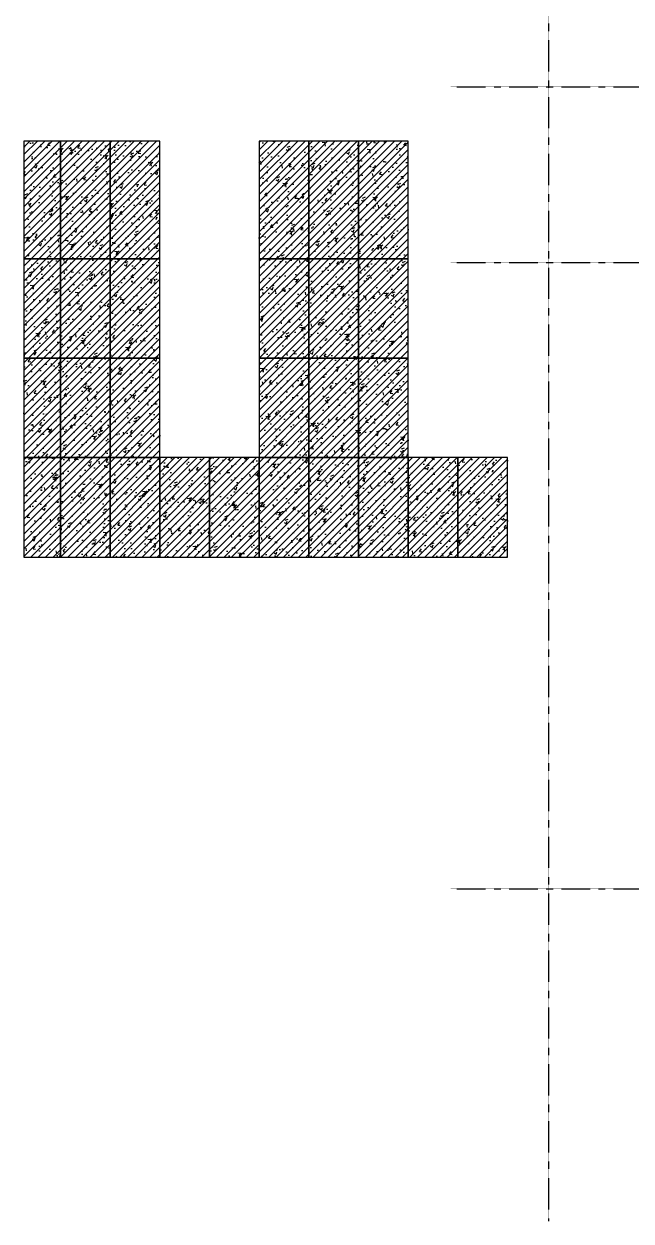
# Model space of a CAD drawing. Header units: millimetres. Extents: x -4391136 to -1798569, y -886572 to -291056.
# Drawn here: x -2417592 to -2399261, y -359411 to -323287 of the extents above; entities that cross this region are included whole.
import ezdxf

# ---------------------------------------------------------------- set-up
doc = ezdxf.new("R2010")
doc.units = ezdxf.units.MM
doc.linetypes.add('Xref-C-1-PP17-AR-2214-01-B$0$DPA_Grid _ Level 100', pattern=[10, 5.5, -1.6, 1.3, -1.6])
doc.layers.add('000 - 0_HIDE_OBJ_FRAMING_DEF_DIMS', color=7, linetype='Continuous', plot=False)
for name, color, linetype in [('000 - CONCRETE_COL_HATCH_', 7, 'Continuous'), ('000 - CONCRETE_PRECAST_MAIN_COLOR_1', 7, 'Continuous'), ('_PP-Dim', 7, 'Continuous')]:
    doc.layers.add(name, color=color, linetype=linetype)

# ---------------------------------------------------------------- blocks, each defined once
blk = doc.blocks.new('W-1-PP17-ENT2_REV00_20260526-152612_EX_LOPF-1')
at = {"layer": '000 - 0_HIDE_OBJ_FRAMING_DEF_DIMS', "color": 7, "linetype": 'Xref-C-1-PP17-AR-2214-01-B$0$DPA_Grid _ Level 100'}
for p, q in [((-26525, 12055), (-26525, -34224)), ((-29476, 0), (7016, 0)), ((-29476, -5300), (7016, -5300)), ((-29476, -24200), (7016, -24200))]:
    blk.add_line(p, q, dxfattribs=at)

msp = doc.modelspace()

# ---------------------------------------------------------------- linework, layer by layer
at = {"layer": '000 - CONCRETE_PRECAST_MAIN_COLOR_1', "color": 7}
for points in [[(-2416487.1, -326823.9), (-2417591.6, -326823.9), (-2417591.6, -330373.9), (-2416487.1, -330373.9)], [(-2414987.1, -326823.9), (-2416487.1, -326823.9), (-2416487.1, -330373.9), (-2414987.1, -330373.9)], [(-2413487.1, -326823.9), (-2414987.1, -326823.9), (-2414987.1, -330373.9), (-2413487.1, -330373.9)], [(-2408987.1, -326823.9), (-2410487.1, -326823.9), (-2410487.1, -330373.9), (-2408987.1, -330373.9)], [(-2407487.1, -326823.9), (-2408987.1, -326823.9), (-2408987.1, -330373.9), (-2407487.1, -330373.9)], [(-2405987.1, -326823.9), (-2407487.1, -326823.9), (-2407487.1, -330373.9), (-2405987.1, -330373.9)], [(-2416487.1, -330373.9), (-2417591.6, -330373.9), (-2417591.6, -333373.9), (-2416487.1, -333373.9)], [(-2414987.1, -330373.9), (-2416487.1, -330373.9), (-2416487.1, -333373.9), (-2414987.1, -333373.9)], [(-2413487.1, -330373.9), (-2414987.1, -330373.9), (-2414987.1, -333373.9), (-2413487.1, -333373.9)], [(-2408987.1, -330373.9), (-2410487.1, -330373.9), (-2410487.1, -333373.9), (-2408987.1, -333373.9)], [(-2407487.1, -330373.9), (-2408987.1, -330373.9), (-2408987.1, -333373.9), (-2407487.1, -333373.9)], [(-2405987.1, -330373.9), (-2407487.1, -330373.9), (-2407487.1, -333373.9), (-2405987.1, -333373.9)], [(-2416487.1, -333373.9), (-2417591.6, -333373.9), (-2417591.6, -336373.9), (-2416487.1, -336373.9)], [(-2414987.1, -333373.9), (-2416487.1, -333373.9), (-2416487.1, -336373.9), (-2414987.1, -336373.9)], [(-2413487.1, -333373.9), (-2414987.1, -333373.9), (-2414987.1, -336373.9), (-2413487.1, -336373.9)], [(-2408987.1, -333373.9), (-2410487.1, -333373.9), (-2410487.1, -336373.9), (-2408987.1, -336373.9)], [(-2407487.1, -333373.9), (-2408987.1, -333373.9), (-2408987.1, -336373.9), (-2407487.1, -336373.9)], [(-2405987.1, -333373.9), (-2407487.1, -333373.9), (-2407487.1, -336373.9), (-2405987.1, -336373.9)], [(-2416487.1, -336373.9), (-2417591.6, -336373.9), (-2417591.6, -339373.9), (-2416487.1, -339373.9)], [(-2414987.1, -336373.9), (-2416487.1, -336373.9), (-2416487.1, -339373.9), (-2414987.1, -339373.9)], [(-2413487.1, -336373.9), (-2414987.1, -336373.9), (-2414987.1, -339373.9), (-2413487.1, -339373.9)], [(-2411987.1, -336373.9), (-2413487.1, -336373.9), (-2413487.1, -339373.9), (-2411987.1, -339373.9)], [(-2410487.1, -336373.9), (-2411987.1, -336373.9), (-2411987.1, -339373.9), (-2410487.1, -339373.9)], [(-2408987.1, -336373.9), (-2410487.1, -336373.9), (-2410487.1, -339373.9), (-2408987.1, -339373.9)], [(-2407487.1, -336373.9), (-2408987.1, -336373.9), (-2408987.1, -339373.9), (-2407487.1, -339373.9)], [(-2405987.1, -336373.9), (-2407487.1, -336373.9), (-2407487.1, -339373.9), (-2405987.1, -339373.9)]]:
    msp.add_lwpolyline(points, close=True, dxfattribs=at)

# ---------------------------------------------------------------- block references
at = {"layer": '_PP-Dim', "color": 7}
msp.add_blockref('W-1-PP17-ENT2_REV00_20260526-152612_EX_LOPF-1', (-2375230.6, -325186.9), dxfattribs=at)

# ---------------------------------------------------------------- next in the draw order: hatches: boundary and pattern name
at = {"layer": '000 - CONCRETE_COL_HATCH_'}
h = msp.add_hatch(dxfattribs=at)
h.set_pattern_fill('AR-CONC', scale=0.1)
h.set_pattern_definition([(50, (-118761528.65, -24848947.3), (910.923345, -79.6954277), [95.25, -1047.75]), (355, (-118761528.65, -24848947.3), (-176.217107, 955.284226), [76.2, -838.202921]), (100.4514447, (-118761452.7, -24848954), (734.7062355, 875.5887596), [80.950044, -890.451223]), (46.1842, (-118761528.7, -24848693.3), (1355.395204, -210.21164), [142.875, -1571.625]), (96.6355576, (-118761415.7, -24848710.9), (1187.02067, 1237.130623), [121.425116, -1335.67804]), (351.1841512, (-118761528.7, -24848693.3), (1187.02067, 1237.130623), [114.299835, -1257.29866]), (21, (-118761401.65, -24848756.8), (758.0719563, -511.325991), [95.25, -1047.75]), (326, (-118761401.65, -24848756.8), (309.010142, 920.9398306), [76.2, -838.2]), (71.451445, (-118761338.5, -24848799.4), (1067.0820964, 409.6138444), [80.950044, -890.449688]), (37.5, (-118761528.65, -24848947.33), (15.44301625, 422.7751944), [0, -828.04, 0, -850.9, 0, -841.375]), (7.5, (-118761528.65, -24848947.33), (334.0983126, 500.9028741), [0, -485.14, 0, -808.99, 0, -320.675]), (327.5, (-118761811.86, -24848947.33), (677.9529758, -28.64372), [0, -317.5, 0, -990.6, 0, -1314.45]), (317.5, (-118761938.86, -24848947.33), (740.645907, 127.1324552), [0, -412.75, 0, -657.86, 0, -933.45])])
h.paths.add_polyline_path([(-2416487.1, -326823.9), (-2417591.6, -326823.9), (-2417591.6, -330373.9), (-2416487.1, -330373.9)])
h.paths.add_polyline_path([(-2414987.1, -326823.9), (-2416487.1, -326823.9), (-2416487.1, -330373.9), (-2414987.1, -330373.9)])
h.paths.add_polyline_path([(-2413487.1, -326823.9), (-2414987.1, -326823.9), (-2414987.1, -330373.9), (-2413487.1, -330373.9)])
h.paths.add_polyline_path([(-2408987.1, -326823.9), (-2410487.1, -326823.9), (-2410487.1, -330373.9), (-2408987.1, -330373.9)])
h.paths.add_polyline_path([(-2407487.1, -326823.9), (-2408987.1, -326823.9), (-2408987.1, -330373.9), (-2407487.1, -330373.9)])
h.paths.add_polyline_path([(-2405987.1, -326823.9), (-2407487.1, -326823.9), (-2407487.1, -330373.9), (-2405987.1, -330373.9)])
h.paths.add_polyline_path([(-2405987.1, -330373.9), (-2407487.1, -330373.9), (-2407487.1, -333373.9), (-2405987.1, -333373.9)])
h.paths.add_polyline_path([(-2407487.1, -330373.9), (-2408987.1, -330373.9), (-2408987.1, -333373.9), (-2407487.1, -333373.9)])
h.paths.add_polyline_path([(-2408987.1, -330373.9), (-2410487.1, -330373.9), (-2410487.1, -333373.9), (-2408987.1, -333373.9)])
h.paths.add_polyline_path([(-2413487.1, -330373.9), (-2414987.1, -330373.9), (-2414987.1, -333373.9), (-2413487.1, -333373.9)])
h.paths.add_polyline_path([(-2414987.1, -330373.9), (-2416487.1, -330373.9), (-2416487.1, -333373.9), (-2414987.1, -333373.9)])
h.paths.add_polyline_path([(-2416487.1, -330373.9), (-2417591.6, -330373.9), (-2417591.6, -333373.9), (-2416487.1, -333373.9)])
h.paths.add_polyline_path([(-2414987.1, -333373.9), (-2416487.1, -333373.9), (-2416487.1, -336373.9), (-2414987.1, -336373.9)])
h.paths.add_polyline_path([(-2416487.1, -333373.9), (-2417591.6, -333373.9), (-2417591.6, -336373.9), (-2416487.1, -336373.9)])
h.paths.add_polyline_path([(-2413487.1, -333373.9), (-2414987.1, -333373.9), (-2414987.1, -336373.9), (-2413487.1, -336373.9)])
h.paths.add_polyline_path([(-2416487.1, -336373.9), (-2417591.6, -336373.9), (-2417591.6, -339373.9), (-2416487.1, -339373.9)])
h.paths.add_polyline_path([(-2414987.1, -336373.9), (-2416487.1, -336373.9), (-2416487.1, -339373.9), (-2414987.1, -339373.9)])
h.paths.add_polyline_path([(-2413487.1, -336373.9), (-2414987.1, -336373.9), (-2414987.1, -339373.9), (-2413487.1, -339373.9)])
h.paths.add_polyline_path([(-2411987.1, -336373.9), (-2413487.1, -336373.9), (-2413487.1, -339373.9), (-2411987.1, -339373.9)])
h.paths.add_polyline_path([(-2410487.1, -336373.9), (-2411987.1, -336373.9), (-2411987.1, -339373.9), (-2410487.1, -339373.9)])
h.paths.add_polyline_path([(-2408987.1, -336373.9), (-2410487.1, -336373.9), (-2410487.1, -339373.9), (-2408987.1, -339373.9)])
h.paths.add_polyline_path([(-2408987.1, -333373.9), (-2410487.1, -333373.9), (-2410487.1, -336373.9), (-2408987.1, -336373.9)])
h.paths.add_polyline_path([(-2407487.1, -333373.9), (-2408987.1, -333373.9), (-2408987.1, -336373.9), (-2407487.1, -336373.9)])
h.paths.add_polyline_path([(-2407487.1, -336373.9), (-2408987.1, -336373.9), (-2408987.1, -339373.9), (-2407487.1, -339373.9)])
h.paths.add_polyline_path([(-2405987.1, -333373.9), (-2407487.1, -333373.9), (-2407487.1, -336373.9), (-2405987.1, -336373.9)])
h.paths.add_polyline_path([(-2405987.1, -336373.9), (-2407487.1, -336373.9), (-2407487.1, -339373.9), (-2405987.1, -339373.9)])
h.paths.add_polyline_path([(-2404487.1, -336373.9), (-2405987.1, -336373.9), (-2405987.1, -339373.9), (-2404487.1, -339373.9)])
h.paths.add_polyline_path([(-2402987.1, -336373.9), (-2404487.1, -336373.9), (-2404487.1, -339373.9), (-2402987.1, -339373.9)])
h = msp.add_hatch(dxfattribs=at)
h.set_pattern_fill('ANSI31')
h.set_pattern_definition([(45, (-118761528.65, -24848947.33), (-112.25320151, 112.25320151), [])])
h.paths.add_polyline_path([(-2416487.1, -326823.9), (-2417591.6, -326823.9), (-2417591.6, -330373.9), (-2416487.1, -330373.9)])
h.paths.add_polyline_path([(-2414987.1, -326823.9), (-2416487.1, -326823.9), (-2416487.1, -330373.9), (-2414987.1, -330373.9)])
h.paths.add_polyline_path([(-2413487.1, -326823.9), (-2414987.1, -326823.9), (-2414987.1, -330373.9), (-2413487.1, -330373.9)])
h.paths.add_polyline_path([(-2408987.1, -326823.9), (-2410487.1, -326823.9), (-2410487.1, -330373.9), (-2408987.1, -330373.9)])
h.paths.add_polyline_path([(-2407487.1, -326823.9), (-2408987.1, -326823.9), (-2408987.1, -330373.9), (-2407487.1, -330373.9)])
h.paths.add_polyline_path([(-2405987.1, -326823.9), (-2407487.1, -326823.9), (-2407487.1, -330373.9), (-2405987.1, -330373.9)])
h.paths.add_polyline_path([(-2405987.1, -330373.9), (-2407487.1, -330373.9), (-2407487.1, -333373.9), (-2405987.1, -333373.9)])
h.paths.add_polyline_path([(-2407487.1, -330373.9), (-2408987.1, -330373.9), (-2408987.1, -333373.9), (-2407487.1, -333373.9)])
h.paths.add_polyline_path([(-2408987.1, -330373.9), (-2410487.1, -330373.9), (-2410487.1, -333373.9), (-2408987.1, -333373.9)])
h.paths.add_polyline_path([(-2413487.1, -330373.9), (-2414987.1, -330373.9), (-2414987.1, -333373.9), (-2413487.1, -333373.9)])
h.paths.add_polyline_path([(-2414987.1, -330373.9), (-2416487.1, -330373.9), (-2416487.1, -333373.9), (-2414987.1, -333373.9)])
h.paths.add_polyline_path([(-2416487.1, -330373.9), (-2417591.6, -330373.9), (-2417591.6, -333373.9), (-2416487.1, -333373.9)])
h.paths.add_polyline_path([(-2414987.1, -333373.9), (-2416487.1, -333373.9), (-2416487.1, -336373.9), (-2414987.1, -336373.9)])
h.paths.add_polyline_path([(-2416487.1, -333373.9), (-2417591.6, -333373.9), (-2417591.6, -336373.9), (-2416487.1, -336373.9)])
h.paths.add_polyline_path([(-2413487.1, -333373.9), (-2414987.1, -333373.9), (-2414987.1, -336373.9), (-2413487.1, -336373.9)])
h.paths.add_polyline_path([(-2416487.1, -336373.9), (-2417591.6, -336373.9), (-2417591.6, -339373.9), (-2416487.1, -339373.9)])
h.paths.add_polyline_path([(-2414987.1, -336373.9), (-2416487.1, -336373.9), (-2416487.1, -339373.9), (-2414987.1, -339373.9)])
h.paths.add_polyline_path([(-2413487.1, -336373.9), (-2414987.1, -336373.9), (-2414987.1, -339373.9), (-2413487.1, -339373.9)])
h.paths.add_polyline_path([(-2411987.1, -336373.9), (-2413487.1, -336373.9), (-2413487.1, -339373.9), (-2411987.1, -339373.9)])
h.paths.add_polyline_path([(-2410487.1, -336373.9), (-2411987.1, -336373.9), (-2411987.1, -339373.9), (-2410487.1, -339373.9)])
h.paths.add_polyline_path([(-2408987.1, -336373.9), (-2410487.1, -336373.9), (-2410487.1, -339373.9), (-2408987.1, -339373.9)])
h.paths.add_polyline_path([(-2408987.1, -333373.9), (-2410487.1, -333373.9), (-2410487.1, -336373.9), (-2408987.1, -336373.9)])
h.paths.add_polyline_path([(-2407487.1, -333373.9), (-2408987.1, -333373.9), (-2408987.1, -336373.9), (-2407487.1, -336373.9)])
h.paths.add_polyline_path([(-2407487.1, -336373.9), (-2408987.1, -336373.9), (-2408987.1, -339373.9), (-2407487.1, -339373.9)])
h.paths.add_polyline_path([(-2405987.1, -333373.9), (-2407487.1, -333373.9), (-2407487.1, -336373.9), (-2405987.1, -336373.9)])
h.paths.add_polyline_path([(-2405987.1, -336373.9), (-2407487.1, -336373.9), (-2407487.1, -339373.9), (-2405987.1, -339373.9)])
h.paths.add_polyline_path([(-2404487.1, -336373.9), (-2405987.1, -336373.9), (-2405987.1, -339373.9), (-2404487.1, -339373.9)])
h.paths.add_polyline_path([(-2402987.1, -336373.9), (-2404487.1, -336373.9), (-2404487.1, -339373.9), (-2402987.1, -339373.9)])

# ---------------------------------------------------------------- next in the draw order: linework, layer by layer
at = {"layer": '000 - CONCRETE_PRECAST_MAIN_COLOR_1', "color": 7}
for points in [[(-2404487.1, -336373.9), (-2405987.1, -336373.9), (-2405987.1, -339373.9), (-2404487.1, -339373.9)], [(-2402987.1, -336373.9), (-2404487.1, -336373.9), (-2404487.1, -339373.9), (-2402987.1, -339373.9)]]:
    msp.add_lwpolyline(points, close=True, dxfattribs=at)

doc.saveas('drawing.dxf')
